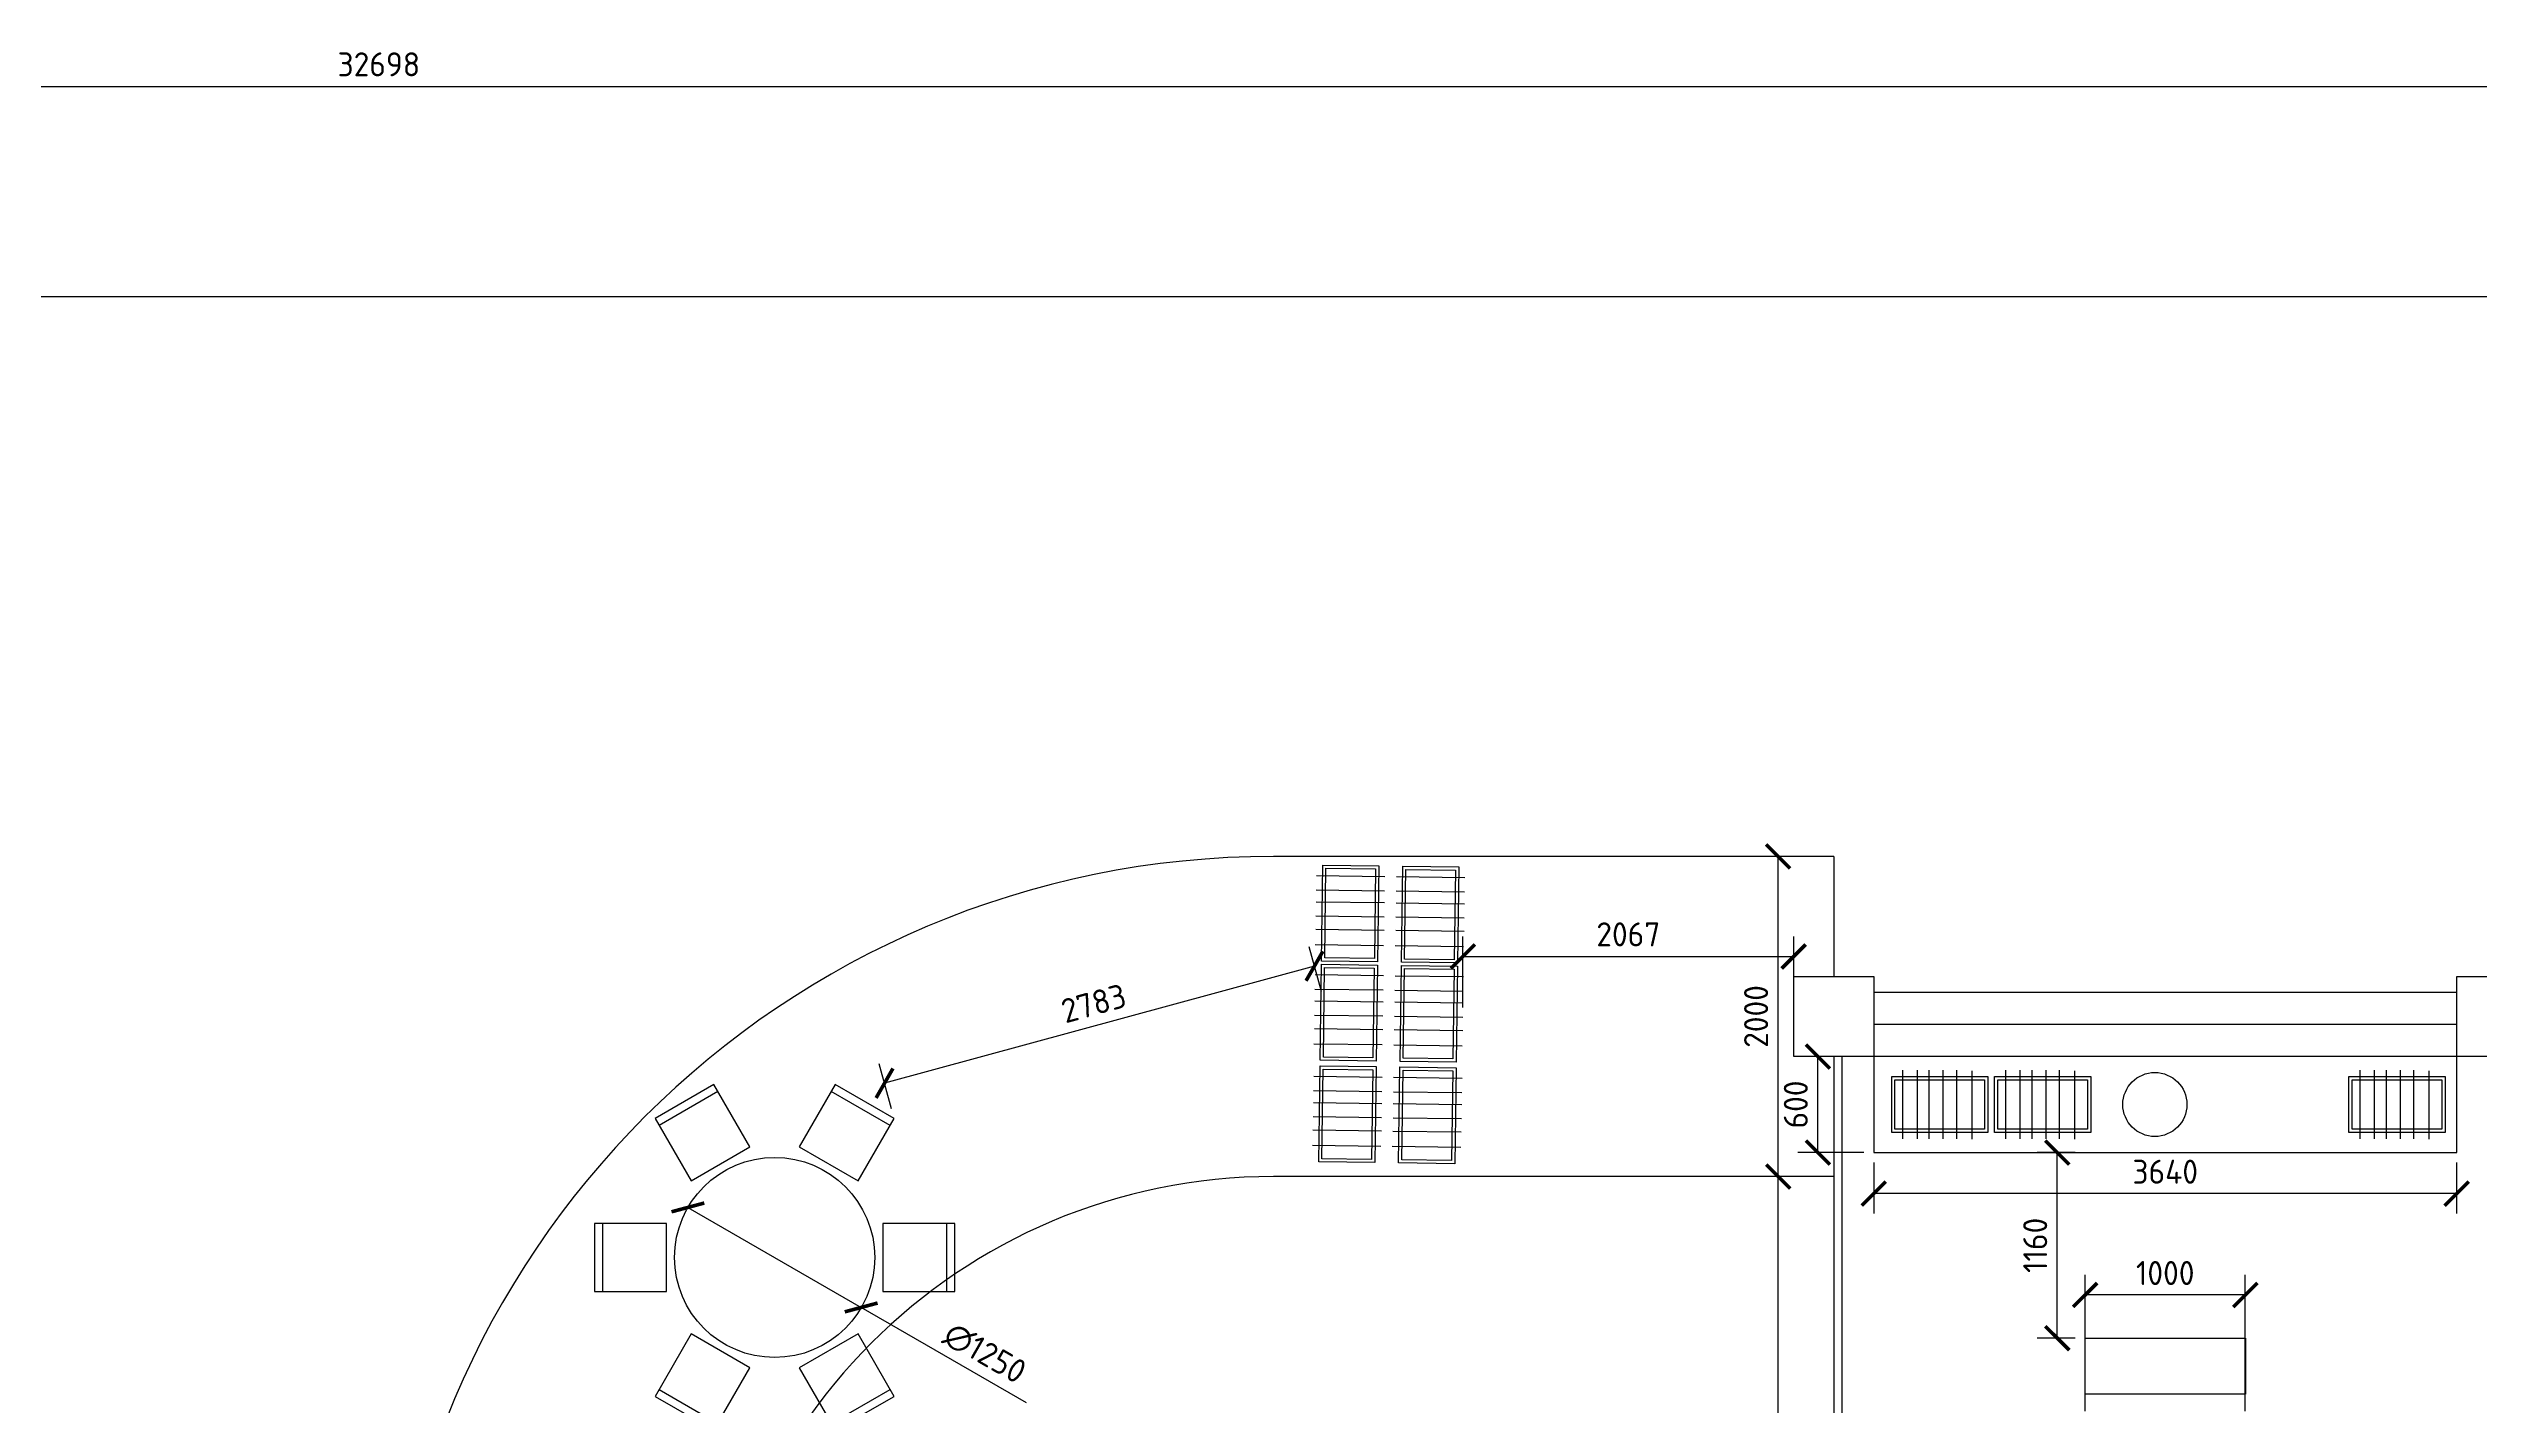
# Model space of a CAD drawing. Header units: millimetres. Extents: x -14813 to 141433, y -60308 to 84383.
# Drawn here: x 118479 to 133659, y 21606 to 30083 of the extents above; entities that cross this region are included whole.
import ezdxf

# ---------------------------------------------------------------- set-up
doc = ezdxf.new("R2010")
doc.units = ezdxf.units.MM
doc.layers.add('2. Мебель', color=114, linetype='Continuous')
for name, color, linetype, lineweight in [('мебель', 44, 'Continuous', 25), ('размер', 1, 'Continuous', 25), ('стены', 7, 'Continuous', 25), ('территория', 74, 'Continuous', 25)]:
    doc.layers.add(name, color=color, linetype=linetype, lineweight=lineweight)
doc.styles.add('Аннотативный', font='')
doc.styles.get('Аннотативный').set_extended_font_data('GOST Common')
doc.dimstyles.new('Аннотативный', dxfattribs={"dimscale": 0, "dimtxt": 1.5, "dimasz": 1.5, "dimexe": 1.25, "dimexo": 0.625, "dimtad": 1, "dimdec": 0, "dimtxsty": 'Аннотативный', "dimblk": 'ARCHTICK', "dimcen": 2.5, "dimadec": 0, "dimazin": 0, "dimtfac": 1, "dimtdec": 0, "dimtmove": 0, "dimatfit": 3, "dimldrblk": 'CLOSEDBLANK', "dimfxl": 1, "dimarcsym": 0})

# ---------------------------------------------------------------- blocks, each defined once
blk = doc.blocks.new('Стол 66')
at = {"layer": '2. Мебель'}
for p, q in [((4779, 22733), (4411, 22520)), ((4804, 22690), (4436, 22477)), ((5004, 22343), (4779, 22733)), ((5536, 22733), (5311, 22343)), ((5879, 22477), (5511, 22690)), ((5904, 22520), (5536, 22733)), ((4411, 22520), (4636, 22131)), ((5679, 22131), (5904, 22520)), ((4636, 22131), (5004, 22343)), ((5311, 22343), (5679, 22131)), ((4483, 21865), (4033, 21865)), ((4033, 21865), (4033, 21440)), ((4083, 21865), (4083, 21440)), ((4483, 21440), (4483, 21865)), ((6283, 21865), (5833, 21865)), ((5833, 21865), (5833, 21440)), ((6233, 21440), (6233, 21865)), ((6283, 21440), (6283, 21865)), ((4033, 21440), (4483, 21440)), ((5833, 21440), (6283, 21440)), ((4636, 21174), (4411, 20784)), ((5004, 20962), (4636, 21174)), ((5679, 21174), (5311, 20962)), ((5904, 20784), (5679, 21174)), ((4779, 20572), (5004, 20962)), ((5311, 20962), (5536, 20572)), ((4436, 20828), (4804, 20615)), ((5511, 20615), (5879, 20828)), ((4411, 20784), (4779, 20572)), ((5536, 20572), (5904, 20784))]:
    blk.add_line(p, q, dxfattribs=at)
blk.add_circle((5158, 21652), 625, dxfattribs=at)
blk = doc.blocks.new('_ArchTick')
at = {"color": 0, "linetype": 'ByBlock', "const_width": 0.15}
blk.add_lwpolyline([(-0.5, -0.5), (0.5, 0.5)], dxfattribs=at)
blk = doc.blocks.new('*D178')
at = {"layer": 'Defpoints', "color": 0, "transparency": 16777216}
for p in [(131197, 22296), (131197, 21506), (132197, 21506)]:
    blk.add_point(p, dxfattribs=at)
at = {"layer": 'размер', "color": 0, "lineweight": -2, "transparency": 16777216}
for p, q in [((131197, 21569), (131197, 22421)), ((132197, 21569), (132197, 22421)), ((132197, 22296), (131197, 22296))]:
    blk.add_line(p, q, dxfattribs=at)
at = {"layer": 'размер', "color": 0, "lineweight": -2, "transparency": 16777216, "xscale": 150, "yscale": 150, "zscale": 150, "rotation": 180}
blk.add_blockref('_ArchTick', (131197, 22296), dxfattribs=at)
at = {"layer": 'размер', "color": 0, "lineweight": -2, "transparency": 16777216, "xscale": 150, "yscale": 150, "zscale": 150}
blk.add_blockref('_ArchTick', (132197, 22296), dxfattribs=at)
at = {"layer": 'размер', "color": 0, "transparency": 16777216, "insert": (131697, 22433), "char_height": 150, "attachment_point": 5, "style": 'Аннотативный'}
blk.add_mtext('1000', dxfattribs=at)
blk = doc.blocks.new('_ClosedBlank')
at = {"color": 0, "linetype": 'ByBlock', "lineweight": -2}
for p, q in [((-1, 0), (0, 0)), ((0, 0), (-1, 0)), ((-1, 0), (-1, 0))]:
    blk.add_line(p, q, dxfattribs=at)
blk = doc.blocks.new('*D179')
at = {"layer": 'Defpoints', "color": 0, "transparency": 16777216}
for p in [(131023, 23186), (131197, 23186), (131197, 22026)]:
    blk.add_point(p, dxfattribs=at)
at = {"layer": 'размер', "color": 0, "lineweight": -2, "transparency": 16777216}
for p, q in [((131135, 23186), (130898, 23186)), ((131023, 22026), (131023, 23186)), ((131135, 22026), (130898, 22026))]:
    blk.add_line(p, q, dxfattribs=at)
at = {"layer": 'размер', "color": 0, "lineweight": -2, "transparency": 16777216, "xscale": 150, "yscale": 150, "zscale": 150}
for p, rotation in [((131023, 23186), 90), ((131023, 22026), 270)]:
    blk.add_blockref('_ArchTick', p, dxfattribs=dict(at, rotation=rotation))
at = {"layer": 'размер', "color": 0, "transparency": 16777216, "insert": (130885, 22606), "char_height": 150, "attachment_point": 5, "rotation": 90, "style": 'Аннотативный'}
blk.add_mtext('1160', dxfattribs=at)
blk = doc.blocks.new('*D180')
at = {"layer": 'Defpoints', "color": 0, "transparency": 16777216}
for p in [(129877, 23186), (133517, 23186), (129877, 22929)]:
    blk.add_point(p, dxfattribs=at)
at = {"layer": 'размер', "color": 0, "lineweight": -2, "transparency": 16777216}
for p, q in [((129877, 23124), (129877, 22804)), ((133517, 23124), (133517, 22804)), ((133517, 22929), (129877, 22929))]:
    blk.add_line(p, q, dxfattribs=at)
at = {"layer": 'размер', "color": 0, "lineweight": -2, "transparency": 16777216, "xscale": 150, "yscale": 150, "zscale": 150, "rotation": 180}
blk.add_blockref('_ArchTick', (129877, 22929), dxfattribs=at)
at = {"layer": 'размер', "color": 0, "lineweight": -2, "transparency": 16777216, "xscale": 150, "yscale": 150, "zscale": 150}
blk.add_blockref('_ArchTick', (133517, 22929), dxfattribs=at)
at = {"layer": 'размер', "color": 0, "transparency": 16777216, "insert": (131697, 23066), "char_height": 150, "attachment_point": 5, "style": 'Аннотативный'}
blk.add_mtext('3640', dxfattribs=at)
blk = doc.blocks.new('*D181')
at = {"layer": 'Defpoints', "color": 0, "transparency": 16777216}
for p in [(129528, 23786), (129877, 23786), (129877, 23186)]:
    blk.add_point(p, dxfattribs=at)
at = {"layer": 'размер', "color": 0, "lineweight": -2, "transparency": 16777216}
for p, q in [((129815, 23786), (129403, 23786)), ((129528, 23186), (129528, 23786)), ((129815, 23186), (129403, 23186))]:
    blk.add_line(p, q, dxfattribs=at)
at = {"layer": 'размер', "color": 0, "lineweight": -2, "transparency": 16777216, "xscale": 150, "yscale": 150, "zscale": 150}
for p, rotation in [((129528, 23786), 90), ((129528, 23186), 270)]:
    blk.add_blockref('_ArchTick', p, dxfattribs=dict(at, rotation=rotation))
at = {"layer": 'размер', "color": 0, "transparency": 16777216, "insert": (129390, 23486), "char_height": 150, "attachment_point": 5, "rotation": 90, "style": 'Аннотативный'}
blk.add_mtext('600', dxfattribs=at)
blk = doc.blocks.new('*D182')
at = {"layer": 'Defpoints', "color": 0, "transparency": 16777216}
for p in [(129280, 23036), (129627, 23036), (129627, 15936)]:
    blk.add_point(p, dxfattribs=at)
at = {"layer": 'размер', "color": 0, "lineweight": -2, "transparency": 16777216}
for p, q in [((129565, 23036), (129155, 23036)), ((129280, 15936), (129280, 23036)), ((129565, 15936), (129155, 15936))]:
    blk.add_line(p, q, dxfattribs=at)
at = {"layer": 'размер', "color": 0, "lineweight": -2, "transparency": 16777216, "xscale": 150, "yscale": 150, "zscale": 150}
for p, rotation in [((129280, 23036), 90), ((129280, 15936), 270)]:
    blk.add_blockref('_ArchTick', p, dxfattribs=dict(at, rotation=rotation))
at = {"layer": 'размер', "color": 0, "transparency": 16777216, "insert": (129142, 19486), "char_height": 150, "attachment_point": 5, "rotation": 90, "style": 'Аннотативный'}
blk.add_mtext('7100', dxfattribs=at)
blk = doc.blocks.new('*D185')
at = {"layer": 'Defpoints', "color": 0, "transparency": 16777216}
for p in [(129280, 25036), (129627, 25036), (129603, 23036)]:
    blk.add_point(p, dxfattribs=at)
at = {"layer": 'размер', "color": 0, "lineweight": -2, "transparency": 16777216}
for p, q in [((129565, 25036), (129155, 25036)), ((129280, 23036), (129280, 25036)), ((129540, 23036), (129155, 23036))]:
    blk.add_line(p, q, dxfattribs=at)
at = {"layer": 'размер', "color": 0, "lineweight": -2, "transparency": 16777216, "xscale": 150, "yscale": 150, "zscale": 150}
for p, rotation in [((129280, 25036), 90), ((129280, 23036), 270)]:
    blk.add_blockref('_ArchTick', p, dxfattribs=dict(at, rotation=rotation))
at = {"layer": 'размер', "color": 0, "transparency": 16777216, "insert": (129142, 24036), "char_height": 150, "attachment_point": 5, "rotation": 90, "style": 'Аннотативный'}
blk.add_mtext('2000', dxfattribs=at)
blk = doc.blocks.new('*D186')
at = {"layer": 'Defpoints', "color": 0, "transparency": 16777216}
for p in [(129377, 24411), (127311, 24030), (129377, 24036)]:
    blk.add_point(p, dxfattribs=at)
at = {"layer": 'размер', "color": 0, "lineweight": -2, "transparency": 16777216}
for p, q in [((127311, 24093), (127311, 24536)), ((129377, 24099), (129377, 24536)), ((127311, 24411), (129377, 24411))]:
    blk.add_line(p, q, dxfattribs=at)
at = {"layer": 'размер', "color": 0, "lineweight": -2, "transparency": 16777216, "xscale": 150, "yscale": 150, "zscale": 150, "rotation": 180}
blk.add_blockref('_ArchTick', (127311, 24411), dxfattribs=at)
at = {"layer": 'размер', "color": 0, "lineweight": -2, "transparency": 16777216, "xscale": 150, "yscale": 150, "zscale": 150}
blk.add_blockref('_ArchTick', (129377, 24411), dxfattribs=at)
at = {"layer": 'размер', "color": 0, "transparency": 16777216, "insert": (128344, 24549), "char_height": 150, "attachment_point": 5, "style": 'Аннотативный'}
blk.add_mtext('2067', dxfattribs=at)
blk = doc.blocks.new('*D187')
at = {"layer": 'Defpoints', "color": 0, "transparency": 16777216}
for p in [(126444, 24130), (123699, 23619), (123759, 23399)]:
    blk.add_point(p, dxfattribs=at)
at = {"layer": 'размер', "color": 0, "lineweight": -2, "transparency": 16777216}
for p, q in [((126428, 24191), (126351, 24471)), ((126384, 24351), (123699, 23619)), ((123742, 23459), (123666, 23740))]:
    blk.add_line(p, q, dxfattribs=at)
at = {"layer": 'размер', "color": 0, "lineweight": -2, "transparency": 16777216, "xscale": 150, "yscale": 150, "zscale": 150}
for p, rotation in [((126384, 24351), 15.24072189935445), ((123699, 23619), 195.2407218993544)]:
    blk.add_blockref('_ArchTick', p, dxfattribs=dict(at, rotation=rotation))
at = {"layer": 'размер', "color": 0, "transparency": 16777216, "insert": (125005, 24118), "char_height": 150, "attachment_point": 5, "rotation": 15.2407, "style": 'Аннотативный'}
blk.add_mtext('2783', dxfattribs=at)
blk = doc.blocks.new('*D188')
at = {"layer": 'Defpoints', "color": 0, "transparency": 16777216}
for p in [(122471, 22843), (123553, 22218)]:
    blk.add_point(p, dxfattribs=at)
at = {"layer": 'размер', "color": 0, "lineweight": -2, "transparency": 16777216}
for p in [(122471, 22843), (124586, 21623)]:
    blk.add_line(p, (123553, 22218), dxfattribs=at)
at = {"layer": 'размер', "color": 0, "lineweight": -2, "transparency": 16777216, "xscale": 150, "yscale": 150, "zscale": 150}
for p, rotation in [((122471, 22843), 330.0198811523078), ((123553, 22218), 150.0198811523078)]:
    blk.add_blockref('_ArchTick', p, dxfattribs=dict(at, rotation=rotation))
at = {"layer": 'размер', "color": 0, "transparency": 16777216, "insert": (124325, 21932), "char_height": 150, "attachment_point": 5, "rotation": 330.0199, "style": 'Аннотативный'}
blk.add_mtext('∅1250', dxfattribs=at)
blk = doc.blocks.new('*D208')
at = {"layer": 'Defpoints', "color": 0, "transparency": 16777216}
for p in [(136890, 29847), (104192, 28532), (136890, 28532)]:
    blk.add_point(p, dxfattribs=at)
at = {"layer": 'размер', "color": 0, "lineweight": -2, "transparency": 16777216}
for p, q in [((104192, 28595), (104192, 29972)), ((136890, 28595), (136890, 29972)), ((104192, 29847), (136890, 29847))]:
    blk.add_line(p, q, dxfattribs=at)
at = {"layer": 'размер', "color": 0, "lineweight": -2, "transparency": 16777216, "xscale": 150, "yscale": 150, "zscale": 150, "rotation": 180}
blk.add_blockref('_ArchTick', (104192, 29847), dxfattribs=at)
at = {"layer": 'размер', "color": 0, "lineweight": -2, "transparency": 16777216, "xscale": 150, "yscale": 150, "zscale": 150}
blk.add_blockref('_ArchTick', (136890, 29847), dxfattribs=at)
at = {"layer": 'размер', "color": 0, "transparency": 16777216, "insert": (120541, 29985), "char_height": 150, "attachment_point": 5, "style": 'Аннотативный'}
blk.add_mtext('32698', dxfattribs=at)

msp = doc.modelspace()

# ---------------------------------------------------------------- linework, layer by layer
at = {"layer": 'мебель'}
for p, q in [((126823.4, 24909.5), (126396.4, 24915.4)), ((127322.7, 24902.7), (126895.7, 24908.5)), ((126821.1, 24745.3), (126394.2, 24751.2)), ((126822.2, 24819.3), (126395.2, 24825.2)), ((127320.4, 24738.5), (126893.4, 24744.3)), ((127321.4, 24812.5), (126894.5, 24818.3)), ((126819.9, 24657), (126393, 24662.8)), ((127319.2, 24650.1), (126892.2, 24656)), ((126815, 24477.9), (126388.1, 24483.8)), ((126818.8, 24573.4), (126391.8, 24579.2)), ((127314.3, 24471.1), (126887.3, 24477)), ((127318.1, 24566.6), (126891.1, 24572.4)), ((126814.9, 24289.6), (126387.9, 24295.4)), ((127314.2, 24282.8), (126887.2, 24288.6)), ((126813.7, 24199.4), (126386.7, 24205.2)), ((127313, 24192.6), (126886, 24198.4)), ((126811.5, 24037), (126384.5, 24042.9)), ((126812.7, 24125.4), (126385.7, 24131.2)), ((127310.7, 24030.2), (126883.8, 24036)), ((127311.9, 24118.5), (126885, 24124.4)), ((126806.6, 23858), (126379.6, 23863.8)), ((126810.3, 23953.5), (126383.3, 23959.3)), ((127305.8, 23851.2), (126878.9, 23857)), ((127309.6, 23946.6), (126882.6, 23952.5)), ((130056.6, 23699.6), (130056.6, 23272.5)), ((130146.9, 23699.6), (130146.9, 23272.5)), ((130220.9, 23699.6), (130220.9, 23272.5)), ((130309.2, 23699.6), (130309.2, 23272.5)), ((130392.8, 23699.6), (130392.8, 23272.5)), ((130488.3, 23697.1), (130488.3, 23270.1)), ((130699, 23699.6), (130699, 23272.5)), ((130789.2, 23699.6), (130789.2, 23272.5)), ((130863.2, 23699.6), (130863.2, 23272.5)), ((130951.6, 23699.6), (130951.6, 23272.5)), ((131035.1, 23699.6), (131035.1, 23272.5)), ((131130.6, 23697.1), (131130.6, 23270.1)), ((132911.7, 23699.6), (132911.7, 23272.5)), ((133002, 23699.6), (133002, 23272.5)), ((133076, 23699.6), (133076, 23272.5)), ((133164.3, 23699.6), (133164.3, 23272.5)), ((133247.9, 23699.6), (133247.9, 23272.5)), ((133343.4, 23697.1), (133343.4, 23270.1)), ((126805, 23564.9), (126378, 23570.8)), ((126806.2, 23655.2), (126379.3, 23661)), ((127304.3, 23558.1), (126877.3, 23564)), ((127305.5, 23648.3), (126878.5, 23654.2)), ((126802.8, 23402.6), (126375.8, 23408.4)), ((126804, 23490.9), (126377, 23496.8)), ((127302.1, 23395.8), (126875.1, 23401.6)), ((127303.3, 23484.1), (126876.3, 23489.9)), ((126797.9, 23223.6), (126370.9, 23229.4)), ((126801.6, 23319), (126374.7, 23324.9)), ((127300.9, 23312.2), (126873.9, 23318)), ((127297.2, 23216.7), (126870.2, 23222.6))]:
    msp.add_line(p, q, dxfattribs=at)
for points in [[(126777.6, 24377.3), (126427.6, 24382.1), (126435.8, 24982.1), (126785.8, 24977.3), (126777.6, 24377.3)], [(127276.9, 24370.5), (126926.9, 24375.3), (126935.1, 24975.2), (127285.1, 24970.5), (127276.9, 24370.5)], [(126769.1, 23757.4), (126419.2, 23762.2), (126427.4, 24362.1), (126777.3, 24357.3), (126769.1, 23757.4)], [(127268.4, 23750.6), (126918.4, 23755.4), (126926.6, 24355.3), (127276.6, 24350.5), (127268.4, 23750.6)], [(126760.4, 23123), (126410.5, 23127.8), (126418.7, 23727.7), (126768.6, 23722.9), (126760.4, 23123)], [(127259.7, 23116.1), (126909.7, 23120.9), (126918, 23720.9), (127267.9, 23716.1), (127259.7, 23116.1)], [(129877.5, 23786), (129877.5, 23186), (133517.5, 23186), (133517.5, 23786), (129877.5, 23786)], [(130589.4, 23661), (130589.4, 23311), (129989.4, 23311), (129989.4, 23661), (130589.4, 23661)], [(131231.7, 23661), (131231.7, 23311), (130631.7, 23311), (130631.7, 23661), (131231.7, 23661)], [(133444.5, 23661), (133444.5, 23311), (132844.5, 23311), (132844.5, 23661), (133444.5, 23661)], [(131197.5, 21676), (131197.5, 22026), (132197.5, 22026), (132197.5, 21676), (131197.5, 21676)]]:
    msp.add_lwpolyline(points, dxfattribs=at)
for points in [[(126757.9, 24397.6), (126447.9, 24401.9), (126455.6, 24961.8), (126765.5, 24957.6)], [(127257.1, 24390.8), (126947.2, 24395), (126954.8, 24955), (127264.8, 24950.7)], [(126749.4, 23777.7), (126439.4, 23781.9), (126447.1, 24341.9), (126757.1, 24337.6)], [(127248.7, 23770.8), (126938.7, 23775.1), (126946.4, 24335), (127256.3, 24330.8)], [(126740.7, 23143.2), (126430.7, 23147.5), (126438.4, 23707.4), (126748.4, 23703.2)], [(127240, 23136.4), (126930, 23140.6), (126937.7, 23700.6), (127247.7, 23696.4)], [(130569.4, 23641), (130569.4, 23331), (130009.4, 23331), (130009.4, 23641)], [(131211.7, 23641), (131211.7, 23331), (130651.7, 23331), (130651.7, 23641)], [(133424.5, 23641), (133424.5, 23331), (132864.5, 23331), (132864.5, 23641)]]:
    msp.add_lwpolyline(points, close=True, dxfattribs=at)
msp.add_circle((131632.2, 23486), 200, dxfattribs=at)
at = {"layer": 'стены'}
for points in [[(129377.5, 24286), (129877.5, 24286), (129877.5, 23786), (129377.5, 23786), (129377.5, 24286)], [(133517.5, 24186), (129877.5, 24186)], [(133517.5, 24286), (134017.5, 24286), (134017.5, 23786), (133517.5, 23786), (133517.5, 24286)], [(133517.5, 23986), (129877.5, 23986)], [(129627.5, 23786), (129627.5, 19736)], [(129677.5, 23786), (129677.5, 19736)]]:
    msp.add_lwpolyline(points, dxfattribs=at)
at = {"layer": 'территория'}
for p, q in [((129627.5, 25036), (129627.5, 24286)), ((129627.5, 23786), (129627.5, 23036))]:
    msp.add_line(p, q, dxfattribs=at)
for points in [[(95477.7, -1467.6), (125477.7, -1467.6), (139338.5, 8682.9), (136889.7, 28532.4), (104191.9, 28532.4), (95477.7, -1467.6)], [(129627.5, 25036), (126127.5, 25036)], [(129627.5, 23036), (126127.5, 23036)]]:
    msp.add_lwpolyline(points, dxfattribs=at)
for radius in [5550, 3550]:
    msp.add_arc((126127.5, 19486), radius, 90, 270, dxfattribs=at)

# ---------------------------------------------------------------- block references
at = {"layer": '2. Мебель'}
msp.add_blockref('Стол 66', (117854.6, 878.2), dxfattribs=at)

# ---------------------------------------------------------------- dimensions: what is measured, and where the dimension line sits
at = {"layer": 'размер'}
for base, p1, p2, picture, middle in [((136889.7, 29847.4), (104191.9, 28532.4), (136889.7, 28532.4), '*D208', (120540.8, 29984.9)), ((129377.5, 24411), (127310.7, 24030.2), (129377.5, 24036), '*D186', (128344.1, 24548.5)), ((129877.5, 22928.7), (133517.5, 23186), (129877.5, 23186), '*D180', (131697.5, 23066.2)), ((131197.5, 22295.8), (132197.5, 21506), (131197.5, 21506), '*D178', (131697.5, 22433.3))]:
    dim = msp.add_linear_dim(base=base, p1=p1, p2=p2, dimstyle='Аннотативный', dxfattribs=at)
    dim.commit()
    dim.dimension.update_dxf_attribs({"geometry": picture, "text_midpoint": middle})
for base, p1, p2, picture, middle in [((129279.9, 25036), (129602.8, 23036), (129627.5, 25036), '*D185', (129142.4, 24036)), ((129527.8, 23786), (129877.5, 23186), (129877.5, 23786), '*D181', (129390.3, 23486)), ((131022.9, 23186), (131197.5, 22026), (131197.5, 23186), '*D179', (130885.4, 22606)), ((129279.9, 23036), (129627.5, 15936), (129627.5, 23036), '*D182', (129142.4, 19486))]:
    dim = msp.add_linear_dim(base=base, p1=p1, p2=p2, angle=90, dimstyle='Аннотативный', dxfattribs=at)
    dim.commit()
    dim.dimension.update_dxf_attribs({"geometry": picture, "text_midpoint": middle})
dim = msp.add_aligned_dim(p1=(126444.2, 24130.4), p2=(123758.6, 23398.7), distance=-228.5, dimstyle='Аннотативный', dxfattribs=at)
dim.commit()
dim.dimension.update_dxf_attribs({"geometry": '*D187', "text_midpoint": (125005.2, 24117.7)})
dim = msp.add_diameter_dim_2p(p1=(122470.7, 22843), p2=(123553.5, 22218.4), dimstyle='Аннотативный', dxfattribs=at)
dim.commit()
dim.dimension.update_dxf_attribs({"geometry": '*D188', "text_midpoint": (124256.3, 21812.9), "dimtype": 163})

doc.saveas('drawing.dxf')
